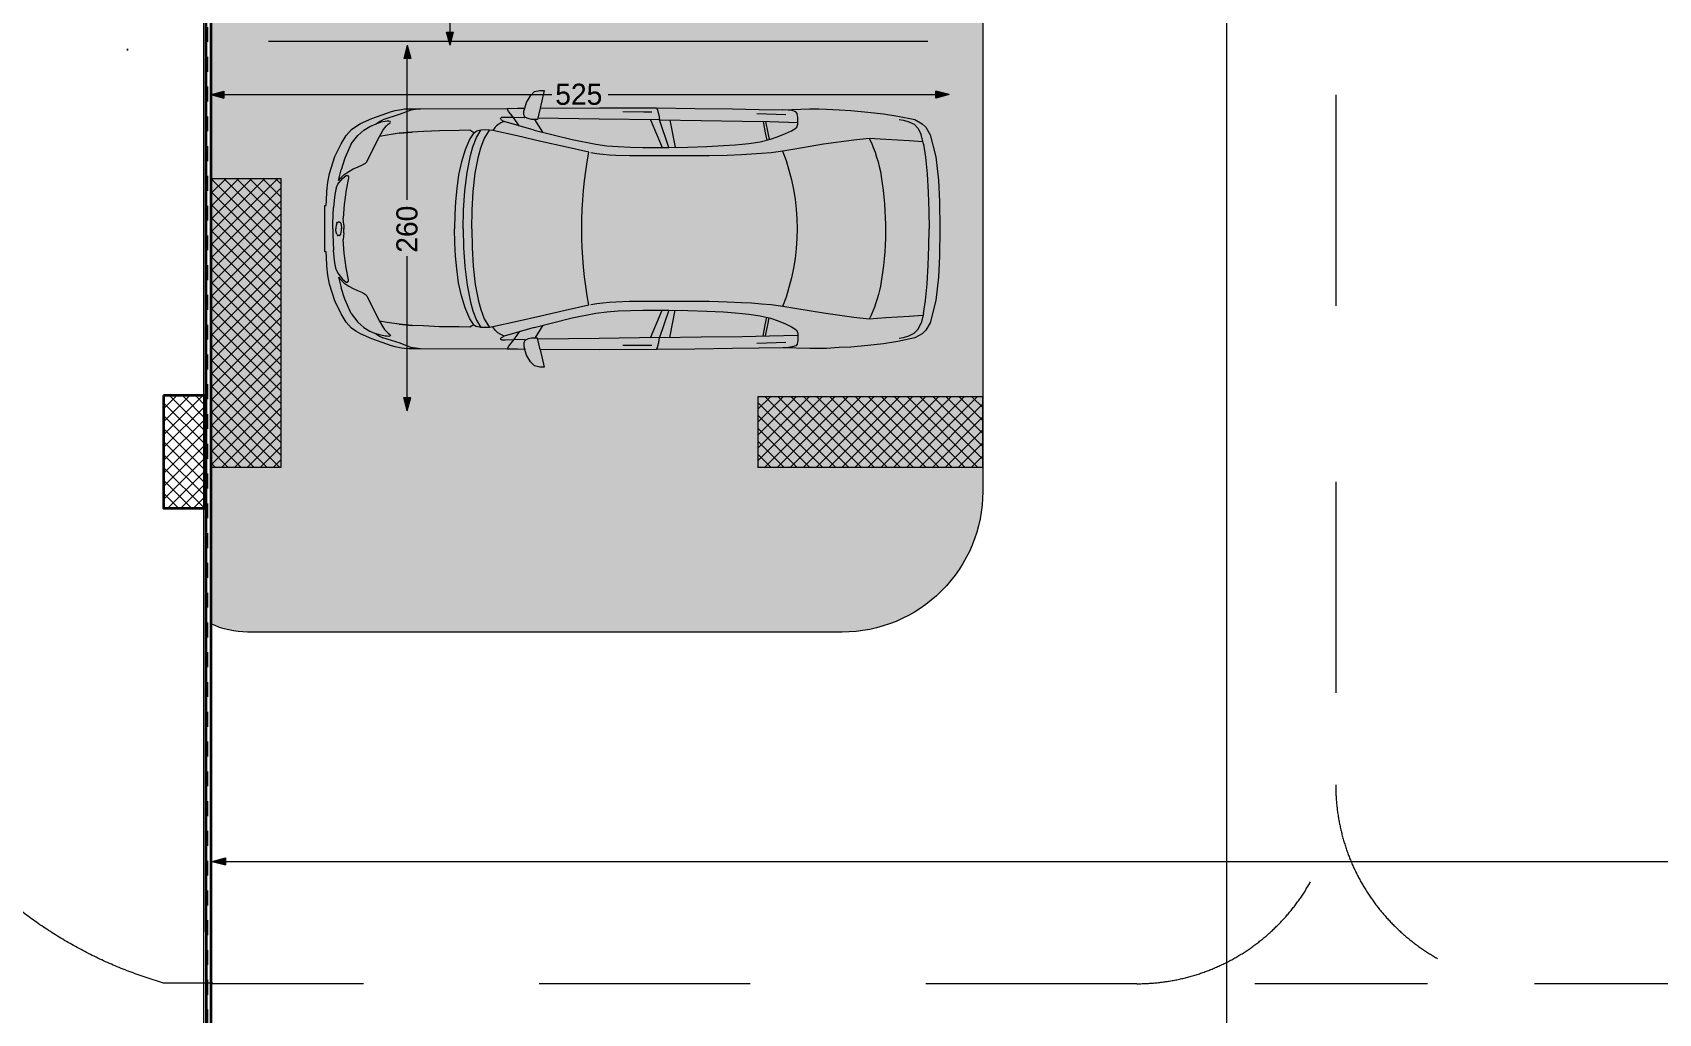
# Model space of a CAD drawing. Header units: millimetres. Extents: x 635850 to 824661, y -5878409 to -5774454.
# Drawn here: x 749086 to 760650, y -5811986 to -5805012 of the extents above; entities that cross this region are included whole.
import ezdxf

# ---------------------------------------------------------------- set-up
doc = ezdxf.new("R2010")
doc.units = ezdxf.units.MM
doc.header["$MEASUREMENT"] = 0
doc.linetypes.add('A - Long Dashed', pattern=[2750, 1500, -1250])
doc.linetypes.add('Dashed', pattern=[211.666667, 105.833333, -105.833333])
for name, color, linetype, lineweight, true_color in [('0_Pen_No__62', 7, 'Continuous', 20, 0xaaaaaa), ('2D Drafting - General_Pen_No__241', 7, 'Continuous', 13, 0xe8e8e8), ('A - Ndertesa 1 - Veturat_Pen_No__102', 7, 'Continuous', 13, 0xcccccc), ('A - Ndertesa 5 - Sanitaria_Pen_No__82', 7, 'Continuous', 20, 0xaaaaaa), ('A - Ndertesa 7 - Ndertesa 4 - Dimensionimi Bazik_Pen_No__102', 7, 'Continuous', 13, 0xcccccc), ('A - Ndertesa 7 - Ndertesa 4 - Dimensionimi Bazik_Pen_No__82', 7, 'Continuous', 20, 0xaaaaaa), ('A - Ndertesa 7 - Veturat_Pen_No__102', 7, 'Continuous', 13, 0xcccccc), ('A - Situacioni_Pen_No__249', 7, 'Continuous', 13, 0xe8e8e8), ('Drawing & Figure_Pen_No__249', 7, 'Continuous', 13, 0xe8e8e8), ('Drawing & Figure_Pen_No__82', 7, 'Continuous', 20, 0xaaaaaa)]:
    doc.layers.add(name, color=color, linetype=linetype, lineweight=lineweight, true_color=true_color)
for name, color, linetype, lineweight in [('A - Ndertesa 5 - 2D Drafting - General_Pen_No__6', 5, 'Continuous', 35), ('A - Ndertesa 6 - Pllaka meskatit_Pen_No__22', 8, 'Continuous', 35), ('A - Ndertesa 6- Shtyllat_Pen_No__101', 252, 'Continuous', 13), ('A - Ndertesa 6- Shtyllat_Pen_No__22', 8, 'Continuous', 35), ('A - Ndertesa 7  - Pllaka meskatitt_Pen_No__7', 7, 'Continuous', 35), ('A - Ndertesa 7 - Shtyllat_Pen_No__1', 7, 'Continuous', 13), ('A - Ndertesa 7 - Shtyllat_Pen_No__101', 252, 'Continuous', 13), ('Drawing & Figure_Pen_No__42', 8, 'Continuous', 25)]:
    doc.layers.add(name, color=color, linetype=linetype, lineweight=lineweight)
for name, color, linetype in [('A - Ndertesa 6 - Pllaka meskatit', 7, 'Continuous'), ('A - Ndertesa 6- Shtyllat', 7, 'Continuous'), ('A - Ndertesa 7  - Pllaka meskatitt', 7, 'Continuous'), ('A - Ndertesa 7 - Ndertesa 4 - Dimensionimi Bazik', 7, 'Continuous'), ('A - Ndertesa 7 - Shtyllat', 7, 'Continuous')]:
    doc.layers.add(name, color=color, linetype=linetype)
doc.styles.add('GENERATED_STYLE_1', font='GOTHIC.TTF')
doc.dimstyles.new('GENERATED_STYLE__1', dxfattribs={"dimtxt": 150, "dimasz": 91.78744, "dimexe": 0.18, "dimexo": 0.0625, "dimgap": 0, "dimtad": 0, "dimdec": 0, "dimlfac": 0.1, "dimzin": 0, "dimdsep": 46, "dimtxsty": 'GENERATED_STYLE_1', "dimblk": 'ARROWHEAD_5', "dimblk1": 'ARROWHEAD_5', "dimblk2": 'ARROWHEAD_5', "dimcen": 0.09, "dimse1": 1, "dimse2": 1, "dimclrd": 256, "dimclre": 256, "dimclrt": 256, "dimadec": 0, "dimazin": 0, "dimtfac": 1, "dimtdec": 4, "dimtmove": 0, "dimatfit": 3, "dimfxl": 0, "dimtolj": 1, "dimtzin": 0, "dimarcsym": 0})
doc.dimstyles.new('GENERATED_STYLE__2', dxfattribs={"dimtxt": 150, "dimasz": 91.78744, "dimexe": 0.18, "dimexo": 0.0625, "dimgap": 0, "dimtad": 0, "dimtih": 1, "dimtoh": 1, "dimdec": 0, "dimlfac": 0.1, "dimzin": 0, "dimdsep": 46, "dimtxsty": 'GENERATED_STYLE_1', "dimblk": 'ARROWHEAD_5', "dimblk1": 'ARROWHEAD_5', "dimblk2": 'ARROWHEAD_5', "dimcen": 0.09, "dimse1": 1, "dimse2": 1, "dimclrd": 256, "dimclre": 256, "dimclrt": 256, "dimadec": 0, "dimazin": 0, "dimtfac": 1, "dimtdec": 4, "dimtmove": 0, "dimatfit": 3, "dimfxl": 0, "dimtolj": 1, "dimtzin": 0, "dimarcsym": 0})
pattern_1 = [(45, (664183.82, -5827429.525), (-45.96194, 45.96194), []), (135, (664183.82, -5827429.525), (45.96194, 45.96194), [])]

# ---------------------------------------------------------------- blocks, each defined once
blk = doc.blocks.new('Slab_3', base_point=(703704, -5790216))
at = {"layer": 'A - Ndertesa 6 - Pllaka meskatit_Pen_No__22', "color": 8, "linetype": 'Continuous', "lineweight": 35, "flags": 128}
blk.add_lwpolyline([(703704, -5790216), (739063, -5786585), (739063, -5784104), (741099, -5781712), (750317, -5780624), (750320, -5821669), (726662, -5822733), (707158, -5823855)], close=True, dxfattribs=at)
blk = doc.blocks.new('Slab_4', base_point=(764617, -5778939))
at = {"layer": 'A - Ndertesa 7  - Pllaka meskatitt_Pen_No__7', "color": 7, "linetype": 'Continuous', "lineweight": 35, "flags": 128}
blk.add_lwpolyline([(764617, -5778939), (750355, -5780623), (750355, -5821676), (764660, -5821034), (785655, -5820355), (785655, -5777754), (764617, -5778939)], close=True, dxfattribs=at)
blk = doc.blocks.new('Column_230', base_point=(750169, -5807994))
at = {"layer": 'A - Ndertesa 6- Shtyllat_Pen_No__101', "linetype": 'Continuous', "lineweight": 13}
h = blk.add_hatch(dxfattribs=at)
h.set_pattern_fill('Concrete_Block', color=252, style=0, pattern_type=2)
h.set_pattern_definition(pattern_1)
h.paths.add_polyline_path([(750019, -5807594), (750019, -5808394), (750319, -5808394), (750319, -5807594)])
at = {"layer": 'A - Ndertesa 6- Shtyllat_Pen_No__22', "color": 8, "linetype": 'Continuous', "lineweight": 35, "flags": 128}
blk.add_lwpolyline([(750019, -5807594), (750019, -5808394), (750319, -5808394), (750319, -5807594)], close=True, dxfattribs=at)
blk = doc.blocks.new('Column_293', base_point=(750605, -5807076))
at = {"layer": 'A - Ndertesa 7 - Shtyllat_Pen_No__101', "linetype": 'Continuous', "lineweight": 13}
h = blk.add_hatch(dxfattribs=at)
h.set_pattern_fill('Concrete_Block', color=252, style=0, pattern_type=2)
h.set_pattern_definition(pattern_1)
h.paths.add_polyline_path([(750855, -5806051), (750355, -5806051), (750355, -5808101), (750855, -5808101)])
at = {"layer": 'A - Ndertesa 7 - Shtyllat_Pen_No__1', "color": 7, "linetype": 'Continuous', "lineweight": 13, "flags": 128}
blk.add_lwpolyline([(750855, -5806051), (750355, -5806051), (750355, -5808101), (750855, -5808101)], close=True, dxfattribs=at)
blk = doc.blocks.new('Column_298', base_point=(755045, -5807851))
at = {"layer": 'A - Ndertesa 7 - Shtyllat_Pen_No__101', "linetype": 'Continuous', "lineweight": 13}
h = blk.add_hatch(dxfattribs=at)
h.set_pattern_fill('Concrete_Block', color=252, style=0, pattern_type=2)
h.set_pattern_definition(pattern_1)
h.paths.add_polyline_path([(754245, -5807601), (754245, -5808101), (755845, -5808101), (755845, -5807601)])
at = {"layer": 'A - Ndertesa 7 - Shtyllat_Pen_No__1', "color": 7, "linetype": 'Continuous', "lineweight": 13, "flags": 128}
blk.add_lwpolyline([(754245, -5807601), (754245, -5808101), (755845, -5808101), (755845, -5807601)], close=True, dxfattribs=at)
blk = doc.blocks.new('Car 05 25')
at = {"layer": 'A - Ndertesa 1 - Veturat_Pen_No__102', "color": 254, "linetype": 'Continuous', "lineweight": 13, "true_color": 0xcccccc}
for p, q in [((125, 791), (129, 820)), ((129, 820), (139, 832)), ((139, 832), (165, 840)), ((165, 840), (195, 844)), ((195, 844), (231, 846)), ((211, 809), (418, 816)), ((1120, 833), (1115, 809)), ((1121, 838), (1120, 836)), ((1120, 836), (1120, 833)), ((1130, 859), (1121, 838)), ((1163, 830), (1220, 829)), ((1220, 829), (1370, 831)), ((1958, 858), (1977, 777)), ((2075, 836), (2068, 858)), ((2075, 809), (2075, 836)), ((2148, 790), (2167, 814)), ((2167, 814), (2182, 834)), ((2182, 834), (2193, 856)), ((2808, 853), (2877, 843)), ((2877, 843), (2954, 814)), ((2904, 833), (2905, 833)), ((2954, 814), (3076, 775)), ((-729, 716), (-751, 670)), ((-701, 743), (-729, 716)), ((-665, 761), (-701, 743)), ((-627, 772), (-665, 761)), ((-595, 778), (-627, 772)), ((126, 744), (125, 791)), ((327, 762), (125, 756)), ((132, 723), (126, 744)), ((147, 711), (132, 723)), ((171, 697), (147, 711)), ((213, 677), (171, 697)), ((522, 765), (327, 762)), ((355, 762), (339, 683)), ((373, 763), (357, 683)), ((814, 769), (522, 765)), ((1109, 774), (814, 769)), ((1036, 773), (997, 579)), ((1042, 578), (1108, 774)), ((1173, 775), (1090, 578)), ((1115, 809), (1109, 774)), ((1109, 774), (1538, 780)), ((1538, 780), (1975, 786)), ((2000, 702), (1730, 634)), ((1939, 686), (1996, 777)), ((1977, 777), (2020, 777)), ((2000, 702), (2214, 763)), ((2020, 777), (2044, 783)), ((2044, 783), (2063, 792)), ((2063, 792), (2070, 800)), ((2069, 788), (2065, 794)), ((2069, 788), (2148, 790)), ((2070, 800), (2075, 809)), ((2107, 732), (2148, 790)), ((2122, 660), (2294, 698)), ((2148, 790), (2206, 792)), ((2206, 792), (2227, 791)), ((2227, 770), (2214, 763)), ((2214, 763), (2238, 752)), ((2227, 791), (2233, 790)), ((2234, 774), (2227, 770)), ((2233, 790), (2238, 787)), ((2238, 777), (2234, 774)), ((2241, 784), (2238, 787)), ((2238, 777), (2241, 781)), ((2238, 752), (2259, 740)), ((2241, 781), (2241, 784)), ((2259, 740), (2269, 731)), ((2269, 731), (2279, 722)), ((2279, 722), (2294, 698)), ((2294, 698), (2317, 701)), ((2294, 698), (2294, 698)), ((2317, 701), (2346, 703)), ((2355, 640), (2317, 701)), ((2346, 703), (2379, 702)), ((2410, 649), (2379, 702)), ((2379, 702), (2411, 694)), ((2411, 694), (2411, 694)), ((2429, 682), (2411, 694)), ((2429, 682), (2457, 700)), ((2457, 700), (2535, 698)), ((2535, 698), (2535, 698)), ((2535, 698), (2673, 696)), ((2673, 696), (2787, 691)), ((3022, 758), (3024, 762)), ((3024, 754), (3022, 758)), ((3024, 762), (3035, 765)), ((3038, 743), (3024, 754)), ((3035, 765), (3047, 764)), ((3051, 731), (3038, 743)), ((3047, 764), (3061, 763)), ((3065, 715), (3051, 731)), ((3061, 763), (3090, 757)), ((3077, 698), (3065, 715)), ((3100, 763), (3076, 775)), ((3100, 657), (3077, 698)), ((3090, 757), (3108, 751)), ((3114, 753), (3100, 763)), ((3108, 751), (3123, 746)), ((3123, 746), (3114, 753)), ((3170, 727), (3123, 746)), ((3212, 701), (3170, 727)), ((3254, 663), (3212, 701)), ((-768, 602), (-783, 510)), ((-768, 602), (-751, 670)), ((-764, 617), (-666, 624)), ((-666, 624), (-501, 634)), ((-501, 634), (-383, 642)), ((-383, 642), (-274, 631)), ((-274, 631), (-56, 601)), ((-56, 601), (146, 567)), ((266, 655), (213, 677)), ((319, 636), (266, 655)), ((393, 618), (319, 636)), ((339, 683), (330, 634)), ((357, 683), (347, 629)), ((475, 607), (393, 618)), ((521, 602), (475, 607)), ((570, 597), (521, 602)), ((653, 591), (570, 597)), ((773, 585), (653, 591)), ((907, 580), (773, 585)), ((1042, 578), (907, 580)), ((1316, 580), (1228, 578)), ((1403, 584), (1316, 580)), ((1484, 590), (1403, 584)), ((1562, 601), (1484, 590)), ((1730, 634), (1562, 601)), ((1611, 544), (1780, 582)), ((1780, 582), (1953, 621)), ((1953, 621), (2122, 660)), ((2380, 575), (2355, 640)), ((2436, 583), (2410, 649)), ((2429, 682), (2429, 682)), ((2429, 682), (2457, 640)), ((2454, 522), (2436, 583)), ((2457, 640), (2487, 574)), ((2787, 691), (2868, 687)), ((2868, 687), (2960, 679)), ((2960, 679), (2868, 687)), ((2960, 679), (3047, 666)), ((3047, 666), (3100, 657)), ((3153, 554), (3100, 657)), ((3302, 603), (3254, 663)), ((3302, 603), (3346, 501)), ((-783, 510), (-795, 391)), ((146, 567), (233, 552)), ((233, 552), (315, 541)), ((315, 541), (384, 535)), ((384, 535), (454, 530)), ((454, 530), (526, 526)), ((526, 526), (628, 522)), ((628, 522), (757, 518)), ((757, 518), (1323, 518)), ((1228, 578), (1042, 578)), ((1323, 518), (1420, 522)), ((1420, 522), (1467, 524)), ((1467, 524), (1511, 528)), ((1511, 528), (1554, 533)), ((1554, 533), (1597, 541)), ((1597, 541), (1597, 541)), ((2397, 514), (2380, 575)), ((2419, 396), (2397, 514)), ((2478, 401), (2454, 522)), ((2487, 574), (2492, 562)), ((2492, 562), (2518, 477)), ((2518, 477), (2538, 384)), ((3190, 476), (3153, 554)), ((3199, 467), (3190, 476)), ((3221, 454), (3199, 467)), ((3346, 501), (3374, 420)), ((-795, 391), (-802, 259)), ((2434, 266), (2419, 396)), ((2494, 269), (2478, 401)), ((2538, 384), (2551, 286)), ((3256, 439), (3221, 454)), ((3288, 425), (3256, 439)), ((3319, 408), (3288, 425)), ((3353, 384), (3319, 408)), ((3325, 377), (3321, 370)), ((3321, 370), (3321, 362)), ((3321, 362), (3338, 277)), ((3328, 380), (3325, 377)), ((3338, 379), (3328, 380)), ((3364, 358), (3338, 379)), ((3377, 360), (3353, 384)), ((3397, 316), (3364, 358)), ((3391, 344), (3374, 420)), ((3391, 344), (3377, 360)), ((-802, 259), (-807, 125)), ((2442, 132), (2434, 266)), ((2503, 133), (2494, 269)), ((2551, 286), (2560, 194)), ((3338, 277), (3352, 173)), ((3408, 289), (3397, 316)), ((3408, 289), (3414, 267)), ((3414, 267), (3418, 243)), ((3418, 243), (3424, 201)), ((-807, 125), (-808, 0)), ((2444, 0), (2442, 132)), ((2506, 0), (2503, 133)), ((2560, 194), (2564, 101)), ((3352, 173), (3358, 76)), ((3424, 201), (3428, 152)), ((3432, 40), (3428, 152)), ((-807, -125), (-808, 0)), ((2444, 0), (2442, -132)), ((2564, 101), (2566, 0)), ((2564, -101), (2566, 0)), ((3354, 28), (3358, 76)), ((3354, 28), (3354, -1)), ((3354, -28), (3354, 1)), ((3371, 12), (3370, -1)), ((3371, -12), (3370, 1)), ((3372, 24), (3371, 12)), ((3376, 39), (3372, 24)), ((3382, 47), (3376, 39)), ((3386, 48), (3382, 47)), ((3386, 48), (3394, 48)), ((3399, 47), (3394, 48)), ((3404, 39), (3399, 47)), ((3404, 39), (3408, 24)), ((3408, 24), (3410, 8)), ((3410, 8), (3410, 0)), ((3432, 57), (3432, 57)), ((3432, 0), (3432, 40)), ((3432, 0), (3432, -40)), ((2506, 0), (2503, -133)), ((2560, -194), (2564, -101)), ((3352, -173), (3358, -76)), ((3354, -28), (3358, -76)), ((3372, -24), (3371, -12)), ((3376, -39), (3372, -24)), ((3382, -47), (3376, -39)), ((3386, -48), (3382, -47)), ((3386, -48), (3394, -48)), ((3399, -47), (3394, -48)), ((3404, -39), (3399, -47)), ((3404, -39), (3408, -24)), ((3408, -24), (3410, -8)), ((3410, -8), (3410, 0)), ((3432, -40), (3428, -152)), ((3432, -57), (3432, -57)), ((-802, -259), (-807, -125)), ((2442, -132), (2434, -266)), ((2503, -133), (2494, -269)), ((2551, -286), (2560, -194)), ((3338, -277), (3352, -173)), ((3418, -243), (3424, -201)), ((3424, -201), (3428, -152)), ((-795, -391), (-802, -259)), ((2434, -266), (2419, -396)), ((2494, -269), (2478, -401)), ((2538, -384), (2551, -286)), ((3321, -362), (3338, -277)), ((3397, -316), (3364, -358)), ((3391, -344), (3374, -420)), ((3391, -344), (3377, -360)), ((3408, -289), (3397, -316)), ((3408, -289), (3414, -267)), ((3414, -267), (3418, -243)), ((-783, -510), (-795, -391)), ((2419, -396), (2397, -514)), ((2478, -401), (2454, -522)), ((2518, -477), (2538, -384)), ((3221, -454), (3199, -467)), ((3256, -439), (3221, -454)), ((3288, -425), (3256, -439)), ((3319, -408), (3288, -425)), ((3353, -384), (3319, -408)), ((3321, -370), (3321, -362)), ((3325, -377), (3321, -370)), ((3328, -380), (3325, -377)), ((3338, -379), (3328, -380)), ((3364, -358), (3338, -379)), ((3346, -501), (3374, -420)), ((3377, -360), (3353, -384)), ((-768, -602), (-783, -510)), ((-56, -601), (146, -567)), ((146, -567), (233, -552)), ((233, -552), (315, -541)), ((315, -541), (384, -535)), ((384, -535), (454, -530)), ((454, -530), (526, -526)), ((526, -526), (628, -522)), ((628, -522), (757, -518)), ((757, -518), (1323, -518)), ((1042, -578), (907, -580)), ((1042, -578), (1108, -774)), ((1228, -578), (1042, -578)), ((1173, -775), (1090, -578)), ((1316, -580), (1228, -578)), ((1323, -518), (1420, -522)), ((1420, -522), (1467, -524)), ((1467, -524), (1511, -528)), ((1511, -528), (1554, -533)), ((1554, -533), (1597, -541)), ((1597, -541), (1597, -541)), ((1611, -544), (1780, -582)), ((2380, -575), (2355, -640)), ((2397, -514), (2380, -575)), ((2454, -522), (2436, -583)), ((2457, -640), (2487, -574)), ((2487, -574), (2492, -562)), ((2492, -562), (2518, -477)), ((3153, -554), (3100, -657)), ((3190, -476), (3153, -554)), ((3199, -467), (3190, -476)), ((3302, -603), (3346, -501)), ((-768, -602), (-751, -670)), ((-764, -617), (-666, -624)), ((-729, -716), (-751, -670)), ((-666, -624), (-501, -634)), ((-501, -634), (-383, -642)), ((-383, -642), (-274, -631)), ((-274, -631), (-56, -601)), ((213, -677), (171, -697)), ((266, -655), (213, -677)), ((319, -636), (266, -655)), ((393, -618), (319, -636)), ((339, -683), (330, -634)), ((355, -762), (339, -683)), ((357, -683), (347, -629)), ((373, -763), (357, -683)), ((475, -607), (393, -618)), ((521, -602), (475, -607)), ((570, -597), (521, -602)), ((653, -591), (570, -597)), ((773, -585), (653, -591)), ((907, -580), (773, -585)), ((1036, -773), (997, -579)), ((1403, -584), (1316, -580)), ((1484, -590), (1403, -584)), ((1562, -601), (1484, -590)), ((1730, -634), (1562, -601)), ((2000, -702), (1730, -634)), ((1780, -582), (1953, -621)), ((1939, -686), (1996, -777)), ((1953, -621), (2122, -660)), ((2122, -660), (2294, -698)), ((2355, -640), (2317, -701)), ((2410, -649), (2379, -702)), ((2436, -583), (2410, -649)), ((2429, -682), (2411, -694)), ((2429, -682), (2457, -640)), ((2429, -682), (2429, -682)), ((2429, -682), (2457, -700)), ((2673, -696), (2787, -691)), ((2787, -691), (2868, -687)), ((2868, -687), (2960, -679)), ((2960, -679), (2868, -687)), ((2960, -679), (3047, -666)), ((3047, -666), (3100, -657)), ((3100, -657), (3077, -698)), ((3254, -663), (3212, -701)), ((3302, -603), (3254, -663)), ((-701, -743), (-729, -716)), ((-665, -761), (-701, -743)), ((-627, -772), (-665, -761)), ((-595, -778), (-627, -772)), ((126, -744), (125, -791)), ((327, -762), (125, -756)), ((125, -791), (129, -820)), ((132, -723), (126, -744)), ((147, -711), (132, -723)), ((171, -697), (147, -711)), ((211, -809), (418, -816)), ((522, -765), (327, -762)), ((814, -769), (522, -765)), ((1109, -774), (814, -769)), ((1109, -774), (1538, -780)), ((1115, -809), (1109, -774)), ((1120, -833), (1115, -809)), ((1538, -780), (1975, -786)), ((1958, -858), (1977, -777)), ((1977, -777), (2020, -777)), ((2000, -702), (2214, -763)), ((2020, -777), (2044, -783)), ((2044, -783), (2063, -792)), ((2063, -792), (2070, -800)), ((2069, -788), (2065, -794)), ((2069, -788), (2148, -790)), ((2070, -800), (2075, -809)), ((2075, -809), (2075, -836)), ((2107, -732), (2148, -790)), ((2148, -790), (2167, -814)), ((2148, -790), (2206, -792)), ((2206, -792), (2227, -791)), ((2214, -763), (2238, -752)), ((2227, -770), (2214, -763)), ((2234, -774), (2227, -770)), ((2227, -791), (2233, -790)), ((2233, -790), (2238, -787)), ((2238, -777), (2234, -774)), ((2238, -752), (2259, -740)), ((2238, -777), (2241, -781)), ((2241, -784), (2238, -787)), ((2241, -781), (2241, -784)), ((2259, -740), (2269, -731)), ((2269, -731), (2279, -722)), ((2279, -722), (2294, -698)), ((2294, -698), (2317, -701)), ((2294, -698), (2294, -698)), ((2317, -701), (2346, -703)), ((2346, -703), (2379, -702)), ((2379, -702), (2411, -694)), ((2411, -694), (2411, -694)), ((2457, -700), (2535, -698)), ((2535, -698), (2673, -696)), ((2535, -698), (2535, -698)), ((2954, -814), (3076, -775)), ((3024, -754), (3022, -758)), ((3022, -758), (3024, -762)), ((3038, -743), (3024, -754)), ((3024, -762), (3035, -765)), ((3035, -765), (3047, -764)), ((3051, -731), (3038, -743)), ((3047, -764), (3061, -763)), ((3065, -715), (3051, -731)), ((3061, -763), (3090, -757)), ((3077, -698), (3065, -715)), ((3100, -763), (3076, -775)), ((3090, -757), (3108, -751)), ((3114, -753), (3100, -763)), ((3108, -751), (3123, -746)), ((3123, -746), (3114, -753)), ((3170, -727), (3123, -746)), ((3212, -701), (3170, -727)), ((129, -820), (139, -832)), ((139, -832), (165, -840)), ((165, -840), (195, -844)), ((195, -844), (231, -846)), ((1120, -836), (1120, -833)), ((1121, -838), (1120, -836)), ((1130, -859), (1121, -838)), ((1163, -830), (1220, -829)), ((1220, -829), (1370, -831)), ((2075, -836), (2068, -858)), ((2167, -814), (2182, -834)), ((2182, -834), (2193, -856)), ((2808, -853), (2877, -843)), ((2877, -843), (2954, -814))]:
    blk.add_line(p, q, dxfattribs=at)
at = {"layer": 'A - Ndertesa 1 - Veturat_Pen_No__102', "color": 254, "linetype": 'Continuous', "lineweight": 13, "true_color": 0xcccccc, "flags": 128}
blk.add_lwpolyline([(-483, -817), (-372, -830), (-252, -841), (-168, -845), (-78, -851), (-24, -852), (40, -852), (231, -846), (400, -848), (591, -852), (857, -856), (1130, -859), (1536, -860), (1958, -858), (1929, -983), (1961, -983), (1997, -975), (2027, -945), (2055, -898), (2068, -858), (2120, -857), (2193, -856), (2808, -853), (2856, -853), (2891, -853), (2923, -852), (2945, -849), (2990, -840), (3014, -833), (3154, -783), (3236, -748), (3269, -728), (3299, -706), (3337, -663), (3374, -604), (3418, -513), (3457, -393), (3468, -331), (3474, -264), (3478, -200), (3479, -165), (3490, -165), (3490, 165), (3479, 165), (3478, 200), (3474, 264), (3468, 331), (3457, 393), (3418, 513), (3374, 604), (3337, 663), (3299, 706), (3269, 728), (3236, 748), (3154, 783), (3014, 833), (2990, 840), (2945, 849), (2923, 852), (2891, 853), (2856, 853), (2808, 853), (2193, 856), (2120, 857), (2068, 858), (2055, 898), (2027, 945), (1997, 975), (1961, 983), (1929, 983), (1958, 858), (1536, 860), (1130, 859), (857, 856), (591, 852), (400, 848), (231, 846), (40, 852), (-24, 852), (-78, 851), (-168, 845), (-252, 841), (-372, 830), (-483, 817), (-585, 801), (-706, 776), (-758, 747), (-785, 722), (-815, 668), (-855, 511), (-875, 345), (-883, 195), (-885, 0), (-883, -195), (-875, -345), (-855, -511), (-815, -668), (-785, -722), (-758, -747), (-706, -776), (-585, -801)], close=True, dxfattribs=at)
at = {"layer": 'A - Ndertesa 1 - Veturat_Pen_No__102', "color": 254, "linetype": 'Continuous', "lineweight": 13, "true_color": 0xcccccc}
for centre, radius, start, end in [((493, 218), 973, 154.1545, 170.9117), ((1650, 0), 1520, 158.6992, 201.3008), ((-1245, 0), 2907, 349.2142, 10.7858), ((1856, -2), 2354, 170.8804, 189.9223), ((493, -218), 973, 191.2305, 205.8455)]:
    blk.add_arc(centre, radius, start, end, dxfattribs=at)
blk = doc.blocks.new('*D1629', base_point=(664184, -5827430))
at = {"layer": 'A - Ndertesa 7 - Ndertesa 4 - Dimensionimi Bazik_Pen_No__102', "linetype": 'Continuous', "lineweight": 13, "true_color": 0xcccccc}
for points in [[(757581, -5793251), (757606, -5793158), (757556, -5793158)], [(757581, -5793251), (757556, -5793345), (757606, -5793345)], [(757581, -5814275), (757606, -5814181), (757556, -5814181)], [(757581, -5814275), (757556, -5814368), (757606, -5814368)]]:
    blk.add_hatch(color=254, dxfattribs=at).paths.add_polyline_path(points)
at = {"layer": 'A - Ndertesa 7 - Ndertesa 4 - Dimensionimi Bazik_Pen_No__102', "color": 254, "linetype": 'Continuous', "lineweight": 13, "true_color": 0xcccccc}
for p, q in [((757581, -5793251), (757556, -5793345)), ((757581, -5793251), (757606, -5793345)), ((757606, -5793345), (757556, -5793345)), ((757581, -5803476), (757581, -5793345)), ((757581, -5814181), (757581, -5804050)), ((757556, -5814181), (757606, -5814181)), ((757581, -5814275), (757556, -5814181)), ((757581, -5814275), (757606, -5814181))]:
    blk.add_line(p, q, dxfattribs=at)
at = {"layer": 'A - Ndertesa 7 - Ndertesa 4 - Dimensionimi Bazik_Pen_No__82', "color": 253, "lineweight": 20, "true_color": 0xaaaaaa, "insert": (757656, -5804026), "char_height": 150, "attachment_point": 7, "rotation": 90, "style": 'GENERATED_STYLE_1'}
blk.add_mtext('\\A1;{\\pql;\\fCentury Gothic|b0|i0|c0|p34;2,102}', dxfattribs=at)
blk = doc.blocks.new('ARROWHEAD_5')
at = {"linetype": 'Continuous', "lineweight": 0}
blk.add_hatch(color=0, dxfattribs=at).paths.add_polyline_path([(-1, 0.2679), (0, 0), (-1, -0.2679)])
at = {"color": 0, "linetype": 'Continuous', "lineweight": 0}
blk.add_line((0, 0), (-1, 0), dxfattribs=at)
blk = doc.blocks.new('*D1692', base_point=(664184, -5827430))
at = {"layer": 'A - Ndertesa 7 - Ndertesa 4 - Dimensionimi Bazik_Pen_No__102', "linetype": 'Continuous', "lineweight": 13, "true_color": 0xcccccc}
for points in [[(750355, -5805453), (750448, -5805478), (750448, -5805428)], [(755605, -5805453), (755511, -5805428), (755511, -5805478)]]:
    blk.add_hatch(color=254, dxfattribs=at).paths.add_polyline_path(points)
at = {"layer": 'A - Ndertesa 7 - Ndertesa 4 - Dimensionimi Bazik_Pen_No__102', "color": 254, "linetype": 'Continuous', "lineweight": 13, "true_color": 0xcccccc}
for p, q in [((750355, -5805453), (750448, -5805428)), ((750355, -5805453), (750448, -5805478)), ((750448, -5805428), (750448, -5805478)), ((750448, -5805453), (752780, -5805453)), ((753180, -5805453), (755511, -5805453)), ((755511, -5805478), (755511, -5805428)), ((755605, -5805453), (755511, -5805428)), ((755605, -5805453), (755511, -5805478))]:
    blk.add_line(p, q, dxfattribs=at)
at = {"layer": 'A - Ndertesa 7 - Ndertesa 4 - Dimensionimi Bazik_Pen_No__82', "color": 253, "lineweight": 20, "true_color": 0xaaaaaa, "insert": (752804, -5805528), "char_height": 150, "attachment_point": 7, "style": 'GENERATED_STYLE_1'}
blk.add_mtext('\\A1;{\\pql;\\fCentury Gothic|b0|i0|c0|p34;525}', dxfattribs=at)
blk = doc.blocks.new('*D1693', base_point=(664184, -5827430))
at = {"layer": 'A - Ndertesa 7 - Ndertesa 4 - Dimensionimi Bazik_Pen_No__102', "linetype": 'Continuous', "lineweight": 13, "true_color": 0xcccccc}
for points in [[(752056, -5802502), (752031, -5802596), (752081, -5802596)], [(752056, -5805102), (752081, -5805009), (752031, -5805009)]]:
    blk.add_hatch(color=254, dxfattribs=at).paths.add_polyline_path(points)
at = {"layer": 'A - Ndertesa 7 - Ndertesa 4 - Dimensionimi Bazik_Pen_No__102', "color": 254, "linetype": 'Continuous', "lineweight": 13, "true_color": 0xcccccc}
for p, q in [((752056, -5802502), (752031, -5802596)), ((752056, -5802502), (752081, -5802596)), ((752081, -5802596), (752031, -5802596)), ((752056, -5803603), (752056, -5802596)), ((752056, -5805009), (752056, -5804002)), ((752031, -5805009), (752081, -5805009)), ((752056, -5805102), (752031, -5805009)), ((752056, -5805102), (752081, -5805009))]:
    blk.add_line(p, q, dxfattribs=at)
at = {"layer": 'A - Ndertesa 7 - Ndertesa 4 - Dimensionimi Bazik_Pen_No__82', "color": 253, "lineweight": 20, "true_color": 0xaaaaaa, "insert": (752131, -5803978), "char_height": 150, "attachment_point": 7, "rotation": 90, "style": 'GENERATED_STYLE_1'}
blk.add_mtext('\\A1;{\\pql;\\fCentury Gothic|b0|i0|c0|p34;260}', dxfattribs=at)
blk = doc.blocks.new('*D1694', base_point=(664184, -5827430))
at = {"layer": 'A - Ndertesa 7 - Ndertesa 4 - Dimensionimi Bazik_Pen_No__102', "linetype": 'Continuous', "lineweight": 13, "true_color": 0xcccccc}
for points in [[(751751, -5805102), (751726, -5805196), (751776, -5805196)], [(751751, -5807701), (751776, -5807608), (751726, -5807608)]]:
    blk.add_hatch(color=254, dxfattribs=at).paths.add_polyline_path(points)
at = {"layer": 'A - Ndertesa 7 - Ndertesa 4 - Dimensionimi Bazik_Pen_No__102', "color": 254, "linetype": 'Continuous', "lineweight": 13, "true_color": 0xcccccc}
for p, q in [((751751, -5805102), (751726, -5805196)), ((751751, -5805102), (751776, -5805196)), ((751776, -5805196), (751726, -5805196)), ((751751, -5806202), (751751, -5805196)), ((751751, -5807608), (751751, -5806602)), ((751726, -5807608), (751776, -5807608)), ((751751, -5807701), (751726, -5807608)), ((751751, -5807701), (751776, -5807608))]:
    blk.add_line(p, q, dxfattribs=at)
at = {"layer": 'A - Ndertesa 7 - Ndertesa 4 - Dimensionimi Bazik_Pen_No__82', "color": 253, "lineweight": 20, "true_color": 0xaaaaaa, "insert": (751826, -5806578), "char_height": 150, "attachment_point": 7, "rotation": 90, "style": 'GENERATED_STYLE_1'}
blk.add_mtext('\\A1;{\\pql;\\fCentury Gothic|b0|i0|c0|p34;260}', dxfattribs=at)
blk = doc.blocks.new('*D1760', base_point=(664184, -5827430))
at = {"layer": 'A - Ndertesa 7 - Ndertesa 4 - Dimensionimi Bazik_Pen_No__102', "linetype": 'Continuous', "lineweight": 13, "true_color": 0xcccccc}
for points in [[(750364, -5810905), (750458, -5810930), (750458, -5810880)], [(785655, -5810905), (785562, -5810880), (785562, -5810930)]]:
    blk.add_hatch(color=254, dxfattribs=at).paths.add_polyline_path(points)
at = {"layer": 'A - Ndertesa 7 - Ndertesa 4 - Dimensionimi Bazik_Pen_No__102', "color": 254, "linetype": 'Continuous', "lineweight": 13, "true_color": 0xcccccc}
for p, q in [((750364, -5810905), (750458, -5810880)), ((750364, -5810905), (750458, -5810930)), ((750458, -5810880), (750458, -5810930)), ((750458, -5810905), (767723, -5810905)), ((768296, -5810905), (785562, -5810905)), ((785562, -5810930), (785562, -5810880)), ((785655, -5810905), (785562, -5810880)), ((785655, -5810905), (785562, -5810930))]:
    blk.add_line(p, q, dxfattribs=at)
at = {"layer": 'A - Ndertesa 7 - Ndertesa 4 - Dimensionimi Bazik_Pen_No__82', "color": 253, "lineweight": 20, "true_color": 0xaaaaaa, "insert": (767747, -5810980), "char_height": 150, "attachment_point": 7, "style": 'GENERATED_STYLE_1'}
blk.add_mtext('\\A1;{\\pql;\\fCentury Gothic|b0|i0|c0|p34;3,529}', dxfattribs=at)

msp = doc.modelspace()

# ---------------------------------------------------------------- hatches: boundary and pattern name
at = {"layer": '2D Drafting - General_Pen_No__241', "linetype": 'Continuous', "lineweight": 0, "true_color": 0xf9f9f9}
msp.add_hatch(color=7, dxfattribs=at).paths.add_polyline_path([(750355, -5793251.4), (750355, -5809215.2, 0.1126433), (750615.2, -5809274.6), (754844.8, -5809274.6, 0.4142136), (755844.8, -5808274.6), (755844.8, -5793251.4)])

# ---------------------------------------------------------------- linework, layer by layer
at = {"layer": '0_Pen_No__62', "color": 253, "linetype": 'Continuous', "lineweight": 20, "true_color": 0xaaaaaa}
msp.add_lwpolyline([(707148, -5823755.5), (726657.2, -5822633), (750320.1, -5821568.8), (750316.6, -5780724.3), (741149.2, -5781807), (739163.1, -5784140.7), (739163.3, -5786675.7), (703714.5, -5790315.4)], close=True, dxfattribs=at)
at = {"layer": 'A - Ndertesa 5 - 2D Drafting - General_Pen_No__6', "color": 5, "linetype": 'Dashed', "lineweight": 35}
msp.add_lwpolyline([(750328.8, -5824975.7), (750328.8, -5774454.4)], dxfattribs=at)
at = {"layer": 'A - Ndertesa 5 - Sanitaria_Pen_No__82', "color": 253, "linetype": 'Continuous', "lineweight": 20, "true_color": 0xaaaaaa}
msp.add_lwpolyline([(749303.8, -5821619.8), (750303.8, -5821574.8), (750303.8, -5780730.1), (749303.8, -5780848.2)], dxfattribs=at)
at = {"layer": 'A - Situacioni_Pen_No__249', "color": 254, "linetype": 'A - Long Dashed', "lineweight": 13, "true_color": 0xe8e8e8, "flags": 128}
msp.add_lwpolyline([(773829.7, -5795751.4), (759354.6, -5795751.4, 0.4142136), (758354.6, -5796751.4), (758354.6, -5810360.4)], format="xyb", dxfattribs=at)
at = {"layer": 'Drawing & Figure_Pen_No__249', "color": 254, "linetype": 'A - Long Dashed', "lineweight": 13, "true_color": 0xe8e8e8, "flags": 128}
for points in [[(750368.1, -5811769.9), (750018.8, -5811769.9, -0.3225005), (747819, -5808969.7)], [(785655, -5811491.5, -0.0865441), (784031.6, -5811774.6), (759768.8, -5811774.6)]]:
    msp.add_lwpolyline(points, format="xyb", dxfattribs=at)
for points in [[(756940.4, -5811774.6), (750364.4, -5811774.6)], [(759006.2, -5811774.6), (757779.6, -5811774.6)]]:
    msp.add_lwpolyline(points, dxfattribs=at)
at = {"layer": 'Drawing & Figure_Pen_No__249', "color": 254, "linetype": 'A - Long Dashed', "lineweight": 13, "true_color": 0xe8e8e8}
for centre, start, end in [((756940.4, -5810360.4), 270, 0), ((759768.8, -5810360.4), 180, 270)]:
    msp.add_arc(centre, 1414.2, start, end, dxfattribs=at)
at = {"layer": 'Drawing & Figure_Pen_No__42', "color": 8, "linetype": 'Continuous', "lineweight": 25, "flags": 128}
msp.add_lwpolyline([(749766.9, -5805136.1), (749756.1, -5805136.1)], dxfattribs=at)
at = {"layer": 'Drawing & Figure_Pen_No__82', "color": 253, "linetype": 'Continuous', "lineweight": 20, "true_color": 0xaaaaaa, "flags": 128}
msp.add_lwpolyline([(755844.8, -5793251.4), (755844.8, -5808274.6, -0.4142136), (754844.8, -5809274.6), (750615.2, -5809274.6, -0.1126433), (750355, -5809215.2)], format="xyb", dxfattribs=at)
msp.add_lwpolyline([(755453.8, -5805076.9), (750764.3, -5805076.9)], dxfattribs=at)

# ---------------------------------------------------------------- block references
at = {"layer": 'A - Ndertesa 6 - Pllaka meskatit', "color": 8, "linetype": 'Continuous', "lineweight": 35}
msp.add_blockref('Slab_3', (703704.3, -5790215.9), dxfattribs=at)
at = {"layer": 'A - Ndertesa 6- Shtyllat', "color": 8, "lineweight": 35}
msp.add_blockref('Column_230', (750168.9, -5807993.6), dxfattribs=at)
at = {"layer": 'A - Ndertesa 7  - Pllaka meskatitt', "color": 7, "linetype": 'Continuous', "lineweight": 35}
msp.add_blockref('Slab_4', (764617.5, -5778938.9), dxfattribs=at)
at = {"layer": 'A - Ndertesa 7 - Shtyllat', "color": 7, "lineweight": 13}
for name, p in [('Column_293', (750605, -5807076.4)), ('Column_298', (755044.8, -5807851.4))]:
    msp.add_blockref(name, p, dxfattribs=at)
at = {"layer": 'A - Ndertesa 7 - Veturat_Pen_No__102', "color": 254, "linetype": 'Continuous', "lineweight": 13, "true_color": 0xcccccc, "xscale": -1, "zscale": 1000}
msp.add_blockref('Car 05 25', (754654.5, -5806407.4), dxfattribs=at)

# ---------------------------------------------------------------- dimensions: what is measured, and where the dimension line sits
at = {"layer": 'A - Ndertesa 7 - Ndertesa 4 - Dimensionimi Bazik', "color": 254, "linetype": 'Continuous', "lineweight": 13, "true_color": 0xcccccc}
for base, p1, p2, picture, middle in [((757581, -5793251.4), (756690.3, -5814274.6), (755604.5, -5793251.4), '*D1629', (757581, -5803773.6)), ((752056, -5802502.3), (755603.4, -5805102.3), (755005, -5802502.3), '*D1693', (752056, -5803806.5)), ((751751.2, -5805102.3), (750298.9, -5807701.4), (751599.8, -5805102.3), '*D1694', (751751.2, -5806406.1))]:
    dim = msp.add_linear_dim(base=base, p1=p1, p2=p2, angle=90, dimstyle='GENERATED_STYLE__1', dxfattribs=at)
    dim.commit()
    dim.dimension.update_dxf_attribs({"geometry": picture, "text_midpoint": middle, "dimtype": 160, "text_rotation": 90})
for base, p1, p2, picture, middle in [((755604.5, -5805453.3), (750355, -5802702.3), (755604.5, -5801427.6), '*D1692', (752975.5, -5805453.3)), ((785655, -5810904.6), (750364.4, -5814274.6), (785655, -5814091.7), '*D1760', (767999.1, -5810904.6))]:
    dim = msp.add_linear_dim(base=base, p1=p1, p2=p2, dimstyle='GENERATED_STYLE__2', dxfattribs=at)
    dim.commit()
    dim.dimension.update_dxf_attribs({"geometry": picture, "text_midpoint": middle, "dimtype": 160})

doc.saveas('drawing.dxf')
